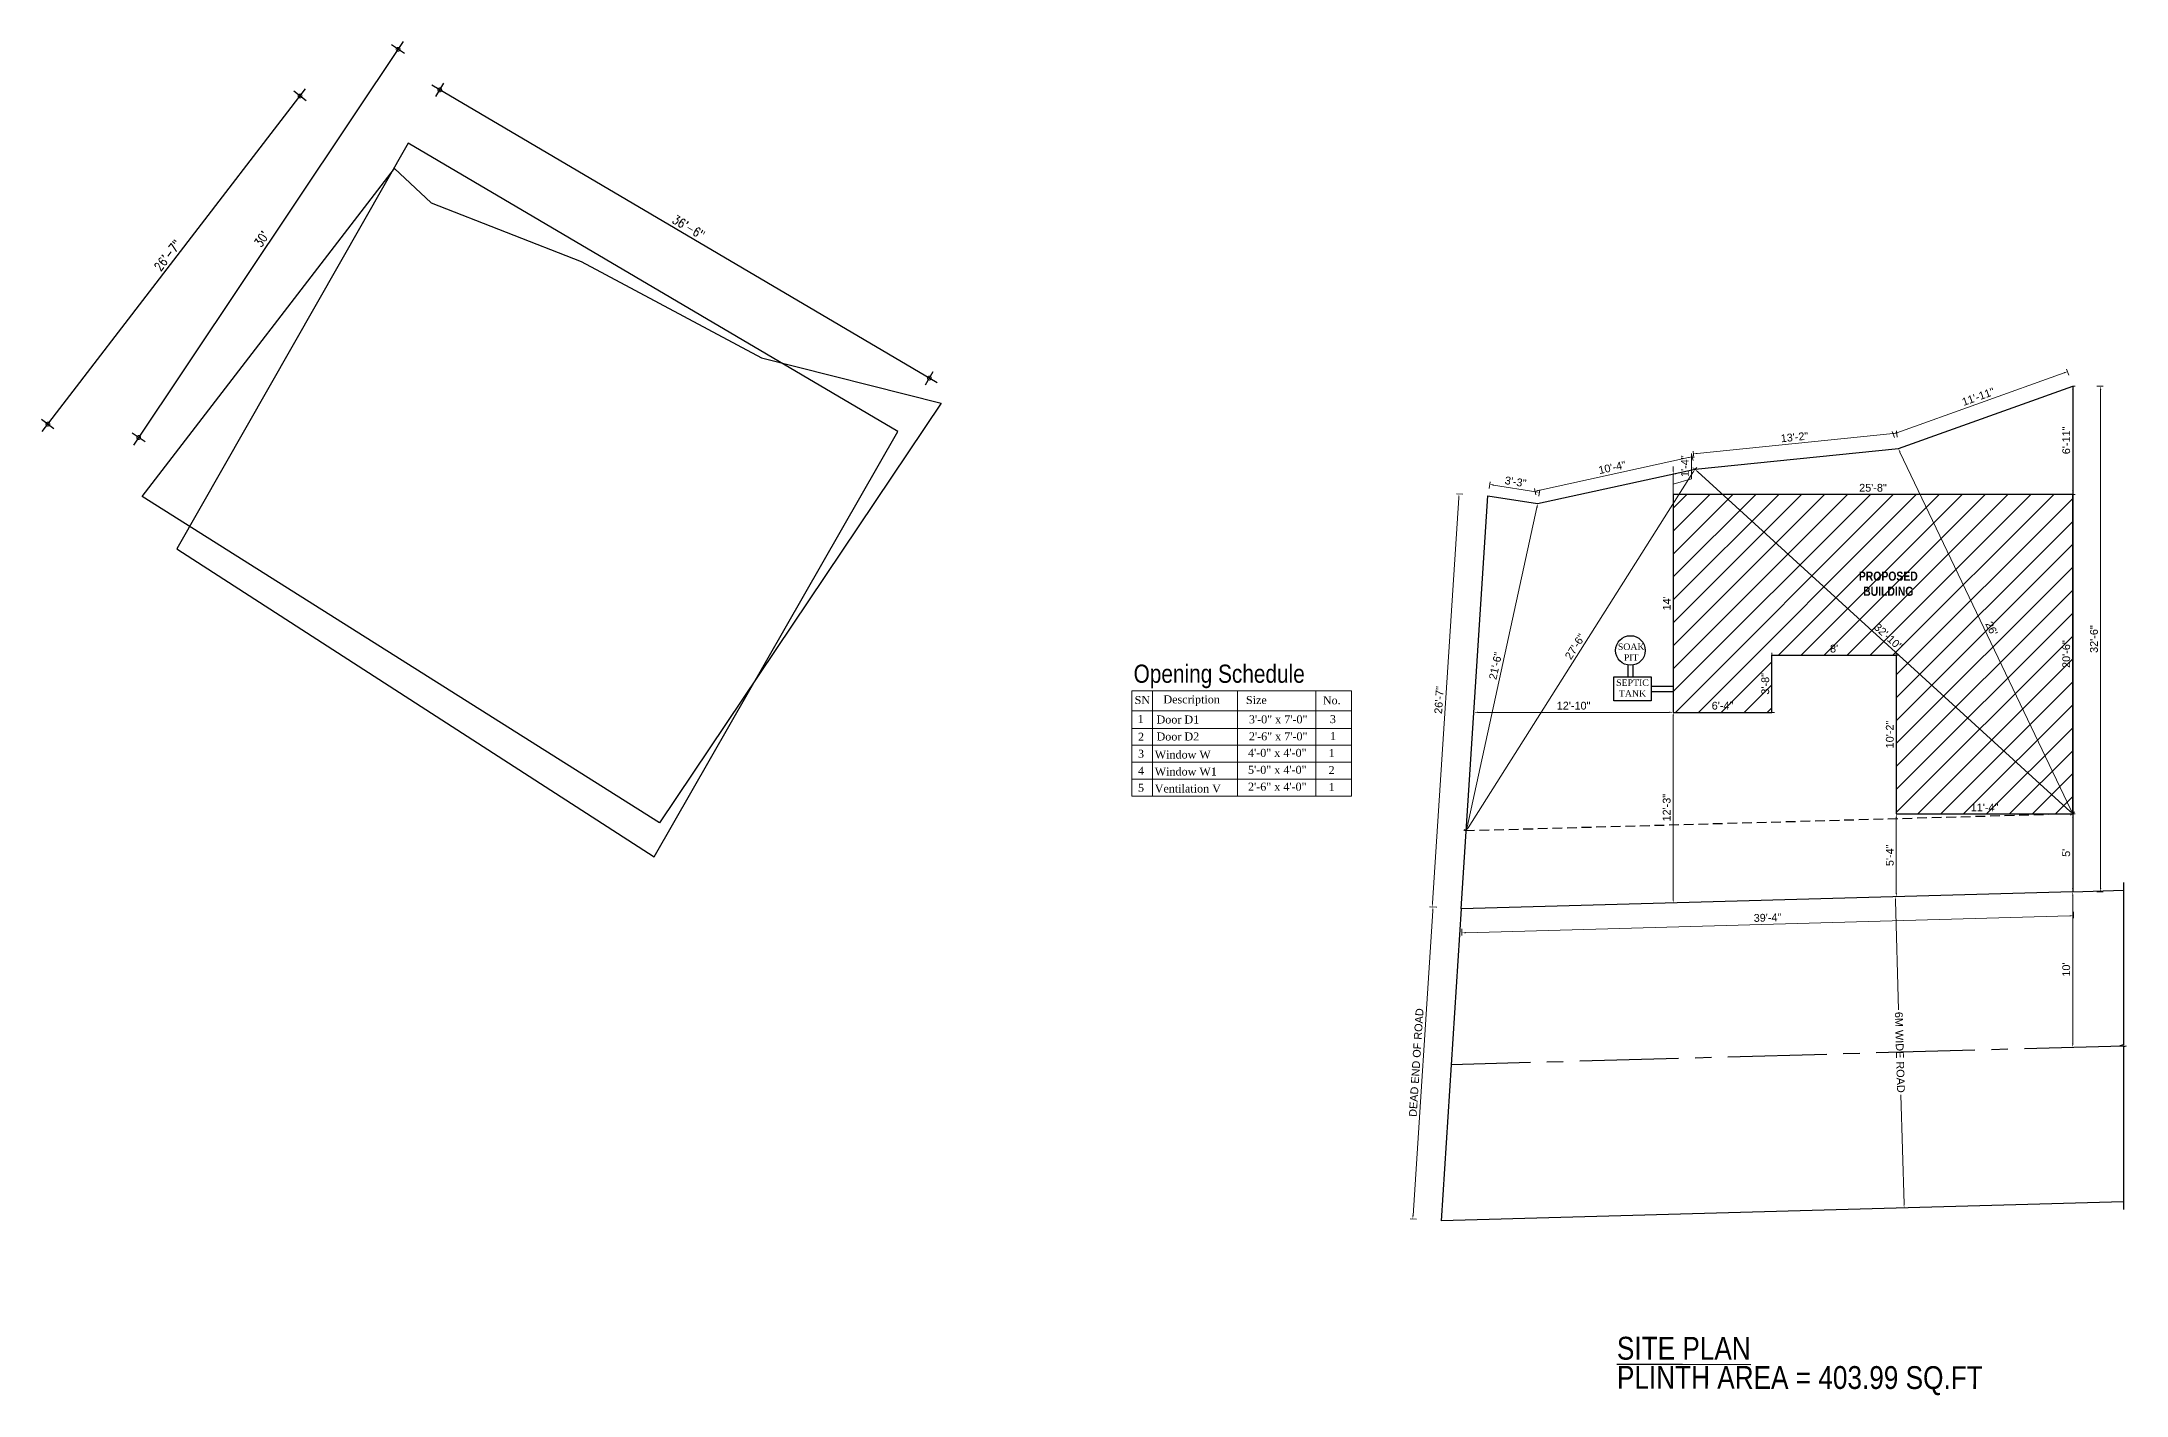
# Model space of a CAD drawing. Header units: inches. Extents: x 367408 to 422529, y -59171 to -41521.
# Drawn here: x 373948 to 375555, y -52182 to -51138 of the extents above; entities that cross this region are included whole.
import ezdxf

# ---------------------------------------------------------------- set-up
doc = ezdxf.new("R2010")
doc.units = ezdxf.units.IN
doc.header["$LTSCALE"] = 2
doc.header["$MEASUREMENT"] = 0
doc.header["$PDMODE"] = 34
doc.linetypes.add('CENTER2', pattern=[28.575, 19.05, -3.175, 3.175, -3.175])
doc.linetypes.add('DASHED2', pattern=[0.375, 0.25, -0.125])
doc.layers.get('0').update_dxf_attribs({"linetype": 'CONTINUOUS'})
doc.layers.get('DEFPOINTS').update_dxf_attribs({"color": 141, "linetype": 'CONTINUOUS'})
for name, color, linetype, lineweight in [('door', 20, 'CONTINUOUS', 35), ('OUTLINE', 1, 'CONTINUOUS', 25), ('steps', 253, 'CONTINUOUS', 20), ('WALL - A', 1, 'CONTINUOUS', 40)]:
    doc.layers.add(name, color=color, linetype=linetype, lineweight=lineweight)
doc.layers.add('plan wall', color=7, linetype='CONTINUOUS')
doc.styles.add('Lettring Text', font='arial.ttf')
doc.styles.add('ROMANS', font='Romans.shx', dxfattribs={"width": 0.8})
doc.styles.get("Standard").update_dxf_attribs({"font": 'ARIALN.TTF'})
doc.styles.add('TIMES', font='times.ttf')
doc.dimstyles.new('8 SCALE', dxfattribs={"dimscale": 0, "dimtxt": 7, "dimasz": 6, "dimexe": 6, "dimexo": 2, "dimgap": 2, "dimtad": 1, "dimdec": 0, "dimzin": 0, "dimdsep": 46, "dimlunit": 4, "dimtxsty": 'ROMANS', "dimblk": 'DOTSMALL', "dimcen": 0, "dimdle": 7, "dimclrd": 8, "dimclre": 8, "dimclrt": 3, "dimadec": 0, "dimazin": 0, "dimtfac": 1, "dimtdec": 0, "dimtofl": 0, "dimtmove": 2, "dimatfit": 3, "dimfxl": 6, "dimfxlon": 1, "dimtolj": 1, "dimtzin": 0, "dimarcsym": 0})
doc.dimstyles.new('Copy of Standard', dxfattribs={"dimtxt": 6, "dimasz": 2.875, "dimexe": 2, "dimexo": 4, "dimgap": 2, "dimtad": 1, "dimdec": 0, "dimrnd": 1, "dimzin": 0, "dimdsep": 46, "dimlunit": 4, "dimtxsty": 'Lettring Text', "dimcen": 0.1, "dimclrd": 7, "dimclre": 7, "dimclrt": 7, "dimazin": 0, "dimtfac": 0.645, "dimtdec": 0, "dimtmove": 1, "dimatfit": 0, "dimfxl": 3, "dimfxlon": 1, "dimtfillclr": 256, "dimtolj": 1, "dimtzin": 0, "dimlwd": -1, "dimlwe": -1, "dimarcsym": 2})

# ---------------------------------------------------------------- blocks, each defined once
blk = doc.blocks.new('_DOTSMALL')
at = {"color": 0, "linetype": 'ByBlock', "const_width": 0.5}
blk.add_lwpolyline([(-0.0625, 0, 1), (0.0625, 0, 1)], format="xyb", close=True, dxfattribs=at)
blk = doc.blocks.new('*D220')
at = {"layer": 'DEFPOINTS', "color": 0, "transparency": 16777216}
for p in [(374273.9, -51178.4), (374022.6, -51443.5), (374073.9, -51477.8)]:
    blk.add_point(p, dxfattribs=at)
at = {"layer": 'OUTLINE', "color": 8, "lineweight": -2, "transparency": 16777216}
for p, q in [((374226.4, -51138.3), (374018.7, -51449.3)), ((374227.5, -51147.5), (374217.6, -51140.8)), ((374027.6, -51446.8), (374017.6, -51440.2))]:
    blk.add_line(p, q, dxfattribs=at)
at = {"layer": 'OUTLINE', "color": 8, "lineweight": -2, "transparency": 16777216, "xscale": 6, "yscale": 6, "zscale": 6}
for p, rotation in [((374222.6, -51144.2), 56.25493621581595), ((374022.6, -51443.5), 236.2549362158159)]:
    blk.add_blockref('_DOTSMALL', p, dxfattribs=dict(at, rotation=rotation))
at = {"layer": 'OUTLINE', "color": 3, "transparency": 16777216, "insert": (374117.4, -51290.4), "char_height": 7, "attachment_point": 5, "rotation": 56.2549, "style": 'ROMANS'}
blk.add_mtext("\\A1;30'", dxfattribs=at)
blk = doc.blocks.new('*D221')
at = {"layer": 'DEFPOINTS', "color": 0, "transparency": 16777216}
for p in [(374147, -51180.2), (374219.7, -51236.1), (374025.3, -51489.1)]:
    blk.add_point(p, dxfattribs=at)
at = {"layer": 'OUTLINE', "color": 8, "lineweight": -2, "transparency": 16777216}
for p, q in [((373948.3, -51438.8), (374151.3, -51174.7)), ((374151.8, -51183.9), (374142.3, -51176.6)), ((373957.3, -51436.9), (373947.8, -51429.6))]:
    blk.add_line(p, q, dxfattribs=at)
at = {"layer": 'OUTLINE', "color": 8, "lineweight": -2, "transparency": 16777216, "xscale": 6, "yscale": 6, "zscale": 6}
for p, rotation in [((374147, -51180.2), 52.45617321744911), ((373952.6, -51433.2), 232.4561732174491)]:
    blk.add_blockref('_DOTSMALL', p, dxfattribs=dict(at, rotation=rotation))
at = {"layer": 'OUTLINE', "color": 3, "transparency": 16777216, "insert": (374044.9, -51303), "char_height": 7, "attachment_point": 5, "rotation": 52.4562, "style": 'ROMANS'}
blk.add_mtext('\\A1;26\'-7"', dxfattribs=at)
blk = doc.blocks.new('*D222')
at = {"layer": 'DEFPOINTS', "color": 0, "transparency": 16777216}
for p in [(374254.7, -51175.5), (374230.4, -51216.7), (374607.9, -51438.9)]:
    blk.add_point(p, dxfattribs=at)
at = {"layer": 'OUTLINE', "color": 8, "lineweight": -2, "transparency": 16777216}
for p, q in [((374638.2, -51401.3), (374248.7, -51171.9)), ((374251.7, -51180.6), (374257.8, -51170.3)), ((374629.1, -51402.9), (374635.2, -51392.6))]:
    blk.add_line(p, q, dxfattribs=at)
at = {"layer": 'OUTLINE', "color": 8, "lineweight": -2, "transparency": 16777216, "xscale": 6, "yscale": 6, "zscale": 6}
for p, rotation in [((374254.7, -51175.5), 149.5086788483184), ((374632.1, -51397.7), 329.5086788483184)]:
    blk.add_blockref('_DOTSMALL', p, dxfattribs=dict(at, rotation=rotation))
at = {"layer": 'OUTLINE', "color": 3, "transparency": 16777216, "insert": (374446.6, -51281.3), "char_height": 7, "attachment_point": 5, "rotation": 329.5087, "style": 'ROMANS'}
blk.add_mtext('\\A1;36\'-6"', dxfattribs=at)
blk = doc.blocks.new('*D270')
at = {"layer": 'DEFPOINTS', "color": 0, "ltscale": 0.5, "transparency": 16777216}
for p in [(375062.8, -51488.5), (375102.5, -51485.8), (375101.1, -51494.5)]:
    blk.add_point(p, dxfattribs=at)
at = {"layer": 'steps', "color": 7, "ltscale": 0.5, "transparency": 16777216}
for p, q in [((375063.7, -51482.7), (375064.5, -51477.7)), ((375067, -51480.2), (375099.7, -51485.3)), ((375102, -51488.7), (375102.8, -51483.8))]:
    blk.add_line(p, q, dxfattribs=at)
for points in [[(375067.1, -51479.7), (375066.9, -51480.6), (375064.2, -51479.7)], [(375099.7, -51484.8), (375099.6, -51485.8), (375102.5, -51485.8)]]:
    blk.add_solid(points, dxfattribs=at)
at = {"layer": 'steps', "color": 7, "ltscale": 0.5, "transparency": 16777216, "insert": (375084.1, -51477.7), "char_height": 6, "attachment_point": 5, "rotation": 351.0432, "style": 'Lettring Text'}
blk.add_mtext('\\A1;3\'-3"', dxfattribs=at)
blk = doc.blocks.new('*D271')
at = {"layer": 'DEFPOINTS', "color": 0, "ltscale": 0.5, "transparency": 16777216}
for p in [(375220.2, -51458.3), (375222.4, -51468), (375101.1, -51494.5)]:
    blk.add_point(p, dxfattribs=at)
at = {"layer": 'steps', "color": 7, "ltscale": 0.5, "transparency": 16777216}
for p, q in [((375220.9, -51461.2), (375219.8, -51456.4)), ((375101.8, -51484.3), (375217.4, -51458.9)), ((375099.6, -51487.8), (375098.6, -51482.9))]:
    blk.add_line(p, q, dxfattribs=at)
for points in [[(375217.3, -51458.5), (375217.5, -51459.4), (375220.2, -51458.3)], [(375101.7, -51483.8), (375101.9, -51484.7), (375099, -51484.9)]]:
    blk.add_solid(points, dxfattribs=at)
at = {"layer": 'steps', "color": 7, "ltscale": 0.5, "transparency": 16777216, "insert": (375158.5, -51466.6), "char_height": 6, "attachment_point": 5, "rotation": 12.3621, "style": 'Lettring Text'}
blk.add_mtext('\\A1;10\'-4"', dxfattribs=at)
blk = doc.blocks.new('*D272')
at = {"layer": 'DEFPOINTS', "color": 0, "ltscale": 0.5, "transparency": 16777216}
for p in [(375378, -51440.3), (375379.2, -51452.1), (375222.4, -51468)]:
    blk.add_point(p, dxfattribs=at)
at = {"layer": 'steps', "color": 7, "ltscale": 0.5, "transparency": 16777216}
for p, q in [((375224, -51455.8), (375375.1, -51440.5)), ((375378.3, -51443.2), (375377.8, -51438.3)), ((375221.5, -51459.1), (375221, -51454.1))]:
    blk.add_line(p, q, dxfattribs=at)
for points in [[(375375.1, -51440.1), (375375.2, -51441), (375378, -51440.3)], [(375224, -51455.4), (375224.1, -51456.3), (375221.2, -51456.1)]]:
    blk.add_solid(points, dxfattribs=at)
at = {"layer": 'steps', "color": 7, "ltscale": 0.5, "transparency": 16777216, "insert": (375299.1, -51443.2), "char_height": 6, "attachment_point": 5, "rotation": 5.7812, "style": 'Lettring Text'}
blk.add_mtext('\\A1;13\'-2"', dxfattribs=at)
blk = doc.blocks.new('*D273')
at = {"layer": 'DEFPOINTS', "color": 0, "ltscale": 0.5, "transparency": 16777216}
for p in [(375509.6, -51392.7), (375513.6, -51404), (375379.2, -51452.1)]:
    blk.add_point(p, dxfattribs=at)
at = {"layer": 'steps', "color": 7, "ltscale": 0.5, "transparency": 16777216}
for p, q in [((375377.9, -51439.8), (375506.9, -51393.7)), ((375510.6, -51395.5), (375508.9, -51390.8)), ((375376.2, -51443.6), (375374.5, -51438.9))]:
    blk.add_line(p, q, dxfattribs=at)
for points in [[(375506.7, -51393.2), (375507, -51394.1), (375509.6, -51392.7)], [(375377.7, -51439.3), (375378, -51440.2), (375375.2, -51440.8)]]:
    blk.add_solid(points, dxfattribs=at)
at = {"layer": 'steps', "color": 7, "ltscale": 0.5, "transparency": 16777216, "insert": (375440.7, -51412), "char_height": 6, "attachment_point": 5, "rotation": 19.6714, "style": 'Lettring Text'}
blk.add_mtext('\\A1;11\'-11"', dxfattribs=at)
blk = doc.blocks.new('*D274')
at = {"layer": 'DEFPOINTS', "color": 0, "ltscale": 0.5, "transparency": 16777216}
for p in [(375513.6, -51404), (375513.6, -51793.7), (375535.1, -51793.7)]:
    blk.add_point(p, dxfattribs=at)
at = {"layer": 'steps', "color": 7, "ltscale": 0.5, "transparency": 16777216}
for p, q in [((375532.1, -51404), (375537.1, -51404)), ((375535.1, -51406.9), (375535.1, -51790.9)), ((375532.1, -51793.7), (375537.1, -51793.7))]:
    blk.add_line(p, q, dxfattribs=at)
for points in [[(375534.6, -51406.9), (375535.6, -51406.9), (375535.1, -51404)], [(375534.6, -51790.9), (375535.6, -51790.9), (375535.1, -51793.7)]]:
    blk.add_solid(points, dxfattribs=at)
at = {"layer": 'steps', "color": 7, "ltscale": 0.5, "transparency": 16777216, "insert": (375530, -51598.9), "char_height": 6, "attachment_point": 5, "rotation": 90, "style": 'Lettring Text'}
blk.add_mtext('\\A1;32\'-6"', dxfattribs=at)
blk = doc.blocks.new('*D275')
at = {"layer": 'DEFPOINTS', "color": 0, "ltscale": 0.5, "transparency": 16777216}
for p in [(375513.6, -51793.7), (375042.1, -51806.9), (375042.7, -51825.4)]:
    blk.add_point(p, dxfattribs=at)
at = {"layer": 'steps', "color": 7, "ltscale": 0.5, "transparency": 16777216}
for p, q in [((375514.1, -51809.2), (375514.2, -51814.2)), ((375042.6, -51822.4), (375042.7, -51827.4)), ((375511.3, -51812.3), (375045.5, -51825.3))]:
    blk.add_line(p, q, dxfattribs=at)
for points in [[(375511.2, -51811.8), (375511.3, -51812.8), (375514.1, -51812.2)], [(375045.5, -51824.8), (375045.6, -51825.8), (375042.7, -51825.4)]]:
    blk.add_solid(points, dxfattribs=at)
at = {"layer": 'steps', "color": 7, "ltscale": 0.5, "transparency": 16777216, "insert": (375278.3, -51813.7), "char_height": 6, "attachment_point": 5, "rotation": 1.6021, "style": 'Lettring Text'}
blk.add_mtext('\\A1;39\'-4"', dxfattribs=at)
blk = doc.blocks.new('*D276')
at = {"layer": 'DEFPOINTS', "color": 0, "ltscale": 0.5, "transparency": 16777216}
for p in [(375040.5, -51487.1), (375062.8, -51488.5), (375042.1, -51806.9)]:
    blk.add_point(p, dxfattribs=at)
at = {"layer": 'steps', "color": 7, "ltscale": 0.5, "transparency": 16777216}
for p, q in [((375020, -51802.6), (375040.3, -51489.9)), ((375043.4, -51487.2), (375038.5, -51486.9)), ((375022.8, -51805.7), (375017.8, -51805.3))]:
    blk.add_line(p, q, dxfattribs=at)
for points in [[(375039.8, -51489.9), (375040.7, -51490), (375040.5, -51487.1)], [(375019.5, -51802.6), (375020.5, -51802.6), (375019.8, -51805.5)]]:
    blk.add_solid(points, dxfattribs=at)
at = {"layer": 'steps', "color": 7, "ltscale": 0.5, "transparency": 16777216, "insert": (375025.1, -51645.9), "char_height": 6, "attachment_point": 5, "rotation": 86.2947, "style": 'Lettring Text'}
blk.add_mtext('\\A1;26\'-7"', dxfattribs=at)
blk = doc.blocks.new('*D277')
at = {"layer": 'DEFPOINTS', "color": 0, "ltscale": 0.5, "transparency": 16777216}
for p in [(375101.1, -51494.5), (375046, -51746.8), (375046, -51746.8)]:
    blk.add_point(p, dxfattribs=at)
at = {"layer": 'steps', "color": 7, "ltscale": 0.5, "transparency": 16777216}
for p, q in [((375100.5, -51497.4), (375046.7, -51744)), ((375101.1, -51494.5), (375099.2, -51494.1)), ((375046, -51746.8), (375044.1, -51746.4))]:
    blk.add_line(p, q, dxfattribs=at)
for points in [[(375100, -51497.2), (375101, -51497.5), (375101.1, -51494.5)], [(375046.2, -51743.9), (375047.1, -51744.1), (375046, -51746.8)]]:
    blk.add_solid(points, dxfattribs=at)
at = {"layer": 'steps', "color": 7, "ltscale": 0.5, "transparency": 16777216, "insert": (375068.6, -51619.6), "char_height": 6, "attachment_point": 5, "rotation": 77.6852, "style": 'Lettring Text'}
blk.add_mtext('\\A1;21\'-6"', dxfattribs=at)
blk = doc.blocks.new('*D278')
at = {"layer": 'DEFPOINTS', "color": 0, "ltscale": 0.5, "transparency": 16777216}
for p in [(375222.4, -51468), (375222.4, -51468), (375046, -51746.8)]:
    blk.add_point(p, dxfattribs=at)
at = {"layer": 'steps', "color": 7, "ltscale": 0.5, "transparency": 16777216}
for p, q in [((375047.6, -51744.4), (375220.8, -51470.4)), ((375222.4, -51468), (375220.7, -51466.9)), ((375046, -51746.8), (375044.4, -51745.7))]:
    blk.add_line(p, q, dxfattribs=at)
for points in [[(375220.4, -51470.1), (375221.2, -51470.7), (375222.4, -51468)], [(375047.2, -51744.1), (375048, -51744.6), (375046, -51746.8)]]:
    blk.add_solid(points, dxfattribs=at)
at = {"layer": 'steps', "color": 7, "ltscale": 0.5, "transparency": 16777216, "insert": (375129.9, -51604.7), "char_height": 6, "attachment_point": 5, "rotation": 57.6924, "style": 'Lettring Text'}
blk.add_mtext('\\A1;27\'-6"', dxfattribs=at)
blk = doc.blocks.new('*D279')
at = {"layer": 'DEFPOINTS', "color": 0, "ltscale": 0.5, "transparency": 16777216}
for p in [(375222.4, -51468), (375513.6, -51733.7), (375513.6, -51733.7)]:
    blk.add_point(p, dxfattribs=at)
at = {"layer": 'steps', "color": 7, "ltscale": 0.5, "transparency": 16777216}
for p, q in [((375222.4, -51468), (375223.7, -51466.5)), ((375224.5, -51469.9), (375511.5, -51731.8)), ((375513.6, -51733.7), (375515, -51732.2))]:
    blk.add_line(p, q, dxfattribs=at)
for points in [[(375224.8, -51469.6), (375224.2, -51470.3), (375222.4, -51468)], [(375511.8, -51731.4), (375511.2, -51732.1), (375513.6, -51733.7)]]:
    blk.add_solid(points, dxfattribs=at)
at = {"layer": 'steps', "color": 7, "ltscale": 0.5, "transparency": 16777216, "insert": (375371.4, -51597.1), "char_height": 6, "attachment_point": 5, "rotation": 317.624, "style": 'Lettring Text'}
blk.add_mtext('\\A1;32\'-10"', dxfattribs=at)
blk = doc.blocks.new('*D280')
at = {"layer": 'DEFPOINTS', "color": 0, "ltscale": 0.5, "transparency": 16777216}
for p in [(375379.2, -51452.1), (375379.2, -51452.1), (375513.6, -51733.7)]:
    blk.add_point(p, dxfattribs=at)
at = {"layer": 'steps', "color": 7, "ltscale": 0.5, "transparency": 16777216}
for p, q in [((375379.2, -51452.1), (375381, -51451.2)), ((375512.4, -51731.1), (375380.4, -51454.7)), ((375513.6, -51733.7), (375511.8, -51734.6))]:
    blk.add_line(p, q, dxfattribs=at)
for points in [[(375380.9, -51454.5), (375380, -51454.9), (375379.2, -51452.1)], [(375512.8, -51730.9), (375511.9, -51731.3), (375513.6, -51733.7)]]:
    blk.add_solid(points, dxfattribs=at)
at = {"layer": 'steps', "color": 7, "ltscale": 0.5, "transparency": 16777216, "insert": (375451, -51590.7), "char_height": 6, "attachment_point": 5, "rotation": 295.5147, "style": 'Lettring Text'}
blk.add_mtext("\\A1;26'", dxfattribs=at)
blk = doc.blocks.new('*D281')
at = {"layer": 'DEFPOINTS', "color": 0, "ltscale": 0.5, "transparency": 16777216}
for p in [(375513.6, -51487.4), (375513.6, -51487.4), (375513.6, -51733.7)]:
    blk.add_point(p, dxfattribs=at)
at = {"layer": 'steps', "color": 7, "ltscale": 0.5, "transparency": 16777216}
for p, q in [((375513.6, -51487.4), (375515.6, -51487.4)), ((375513.6, -51730.8), (375513.6, -51490.2)), ((375513.6, -51733.7), (375515.6, -51733.7))]:
    blk.add_line(p, q, dxfattribs=at)
for points in [[(375513.1, -51490.2), (375514.1, -51490.2), (375513.6, -51487.4)], [(375513.1, -51730.8), (375514.1, -51730.8), (375513.6, -51733.7)]]:
    blk.add_solid(points, dxfattribs=at)
at = {"layer": 'steps', "color": 7, "ltscale": 0.5, "transparency": 16777216, "insert": (375508.6, -51610.5), "char_height": 6, "attachment_point": 5, "rotation": 90, "style": 'Lettring Text'}
blk.add_mtext('\\A1;20\'-6"', dxfattribs=at)
blk = doc.blocks.new('*D282')
at = {"layer": 'DEFPOINTS', "color": 0, "ltscale": 0.5, "transparency": 16777216}
for p in [(375205.6, -51487.4), (375205.6, -51487.4), (375513.6, -51487.4)]:
    blk.add_point(p, dxfattribs=at)
at = {"layer": 'steps', "color": 7, "ltscale": 0.5, "transparency": 16777216}
for p, q in [((375205.6, -51487.4), (375205.6, -51485.4)), ((375510.7, -51487.4), (375208.5, -51487.4)), ((375513.6, -51487.4), (375513.6, -51485.4))]:
    blk.add_line(p, q, dxfattribs=at)
for points in [[(375208.5, -51486.9), (375208.5, -51487.8), (375205.6, -51487.4)], [(375510.7, -51486.9), (375510.7, -51487.8), (375513.6, -51487.4)]]:
    blk.add_solid(points, dxfattribs=at)
at = {"layer": 'steps', "color": 7, "ltscale": 0.5, "transparency": 16777216, "insert": (375359.6, -51482.3), "char_height": 6, "attachment_point": 5, "style": 'Lettring Text'}
blk.add_mtext('\\A1;25\'-8"', dxfattribs=at)
blk = doc.blocks.new('*D283')
at = {"layer": 'DEFPOINTS', "color": 0, "ltscale": 0.5, "transparency": 16777216}
for p in [(375205.6, -51487.4), (375205.6, -51655.4), (375205.6, -51655.4)]:
    blk.add_point(p, dxfattribs=at)
at = {"layer": 'steps', "color": 7, "ltscale": 0.5, "transparency": 16777216}
for p, q in [((375205.6, -51487.4), (375207.6, -51487.4)), ((375205.6, -51490.2), (375205.6, -51652.5)), ((375205.6, -51655.4), (375207.6, -51655.4))]:
    blk.add_line(p, q, dxfattribs=at)
for points in [[(375205.1, -51490.2), (375206.1, -51490.2), (375205.6, -51487.4)], [(375205.1, -51652.5), (375206.1, -51652.5), (375205.6, -51655.4)]]:
    blk.add_solid(points, dxfattribs=at)
at = {"layer": 'steps', "color": 7, "ltscale": 0.5, "transparency": 16777216, "insert": (375200.6, -51571.4), "char_height": 6, "attachment_point": 5, "rotation": 90, "style": 'Lettring Text'}
blk.add_mtext("\\A1;14'", dxfattribs=at)
blk = doc.blocks.new('*D284')
at = {"layer": 'DEFPOINTS', "color": 0, "ltscale": 0.5, "transparency": 16777216}
for p in [(375205.6, -51655.4), (375281.6, -51655.4), (375281.6, -51655.4)]:
    blk.add_point(p, dxfattribs=at)
at = {"layer": 'steps', "color": 7, "ltscale": 0.5, "transparency": 16777216}
for p, q in [((375205.6, -51655.4), (375205.6, -51653.4)), ((375208.5, -51655.4), (375278.7, -51655.4)), ((375281.6, -51655.4), (375281.6, -51653.4))]:
    blk.add_line(p, q, dxfattribs=at)
for points in [[(375208.5, -51654.9), (375208.5, -51655.8), (375205.6, -51655.4)], [(375278.7, -51654.9), (375278.7, -51655.8), (375281.6, -51655.4)]]:
    blk.add_solid(points, dxfattribs=at)
at = {"layer": 'steps', "color": 7, "ltscale": 0.5, "transparency": 16777216, "insert": (375243.6, -51650.3), "char_height": 6, "attachment_point": 5, "style": 'Lettring Text'}
blk.add_mtext('\\A1;6\'-4"', dxfattribs=at)
blk = doc.blocks.new('*D285')
at = {"layer": 'DEFPOINTS', "color": 0, "ltscale": 0.5, "transparency": 16777216}
for p in [(375281.6, -51611.4), (375281.6, -51611.4), (375281.6, -51655.4)]:
    blk.add_point(p, dxfattribs=at)
at = {"layer": 'steps', "color": 7, "ltscale": 0.5, "transparency": 16777216}
for p, q in [((375281.6, -51611.4), (375283.6, -51611.4)), ((375281.6, -51652.5), (375281.6, -51614.2)), ((375281.6, -51655.4), (375283.6, -51655.4))]:
    blk.add_line(p, q, dxfattribs=at)
for points in [[(375281.1, -51614.2), (375282.1, -51614.2), (375281.6, -51611.4)], [(375281.1, -51652.5), (375282.1, -51652.5), (375281.6, -51655.4)]]:
    blk.add_solid(points, dxfattribs=at)
at = {"layer": 'steps', "color": 7, "ltscale": 0.5, "transparency": 16777216, "insert": (375276.6, -51633.4), "char_height": 6, "attachment_point": 5, "rotation": 90, "style": 'Lettring Text'}
blk.add_mtext('\\A1;3\'-8"', dxfattribs=at)
blk = doc.blocks.new('*D286')
at = {"layer": 'DEFPOINTS', "color": 0, "ltscale": 0.5, "transparency": 16777216}
for p in [(375281.6, -51611.4), (375377.6, -51611.4), (375377.6, -51611.4)]:
    blk.add_point(p, dxfattribs=at)
at = {"layer": 'steps', "color": 7, "ltscale": 0.5, "transparency": 16777216}
for p, q in [((375281.6, -51611.4), (375281.6, -51609.4)), ((375284.5, -51611.4), (375374.7, -51611.4)), ((375377.6, -51611.4), (375377.6, -51609.4))]:
    blk.add_line(p, q, dxfattribs=at)
for points in [[(375284.5, -51610.9), (375284.5, -51611.8), (375281.6, -51611.4)], [(375374.7, -51610.9), (375374.7, -51611.8), (375377.6, -51611.4)]]:
    blk.add_solid(points, dxfattribs=at)
at = {"layer": 'steps', "color": 7, "ltscale": 0.5, "transparency": 16777216, "insert": (375329.6, -51606.3), "char_height": 6, "attachment_point": 5, "style": 'Lettring Text'}
blk.add_mtext("\\A1;8'", dxfattribs=at)
blk = doc.blocks.new('*D287')
at = {"layer": 'DEFPOINTS', "color": 0, "ltscale": 0.5, "transparency": 16777216}
for p in [(375377.6, -51611.4), (375377.6, -51733.7), (375377.6, -51733.7)]:
    blk.add_point(p, dxfattribs=at)
at = {"layer": 'steps', "color": 7, "ltscale": 0.5, "transparency": 16777216}
for p, q in [((375377.6, -51611.4), (375379.6, -51611.4)), ((375377.6, -51614.2), (375377.6, -51730.8)), ((375377.6, -51733.7), (375379.6, -51733.7))]:
    blk.add_line(p, q, dxfattribs=at)
for points in [[(375377.1, -51614.2), (375378.1, -51614.2), (375377.6, -51611.4)], [(375377.1, -51730.8), (375378.1, -51730.8), (375377.6, -51733.7)]]:
    blk.add_solid(points, dxfattribs=at)
at = {"layer": 'steps', "color": 7, "ltscale": 0.5, "transparency": 16777216, "insert": (375372.6, -51672.5), "char_height": 6, "attachment_point": 5, "rotation": 90, "style": 'Lettring Text'}
blk.add_mtext('\\A1;10\'-2"', dxfattribs=at)
blk = doc.blocks.new('*D288')
at = {"layer": 'DEFPOINTS', "color": 0, "ltscale": 0.5, "transparency": 16777216}
for p in [(375377.6, -51733.7), (375513.6, -51733.7), (375513.6, -51733.7)]:
    blk.add_point(p, dxfattribs=at)
at = {"layer": 'steps', "color": 7, "ltscale": 0.5, "transparency": 16777216}
for p, q in [((375377.6, -51733.7), (375377.6, -51731.7)), ((375513.6, -51733.7), (375513.6, -51731.7)), ((375380.5, -51733.7), (375510.7, -51733.7))]:
    blk.add_line(p, q, dxfattribs=at)
for points in [[(375380.5, -51733.2), (375380.5, -51734.2), (375377.6, -51733.7)], [(375510.7, -51733.2), (375510.7, -51734.2), (375513.6, -51733.7)]]:
    blk.add_solid(points, dxfattribs=at)
at = {"layer": 'steps', "color": 7, "ltscale": 0.5, "transparency": 16777216, "insert": (375445.6, -51728.7), "char_height": 6, "attachment_point": 5, "style": 'Lettring Text'}
blk.add_mtext('\\A1;11\'-4"', dxfattribs=at)
blk = doc.blocks.new('*D289')
at = {"layer": 'DEFPOINTS', "color": 0, "ltscale": 0.5, "transparency": 16777216}
for p in [(375205.6, -51471.6), (375205.6, -51471.6), (375205.6, -51487.4)]:
    blk.add_point(p, dxfattribs=at)
at = {"layer": 'steps', "color": 7, "ltscale": 0.5, "transparency": 16777216}
for p, q in [((375219.7, -51475.3), (375219.7, -51455.9)), ((375205.6, -51468.8), (375205.6, -51465.9)), ((375205.6, -51471.6), (375207.6, -51471.6)), ((375205.6, -51487.4), (375205.6, -51471.6)), ((375205.6, -51487.4), (375205.6, -51471.6)), ((375205.6, -51479.5), (375219.7, -51475.3)), ((375205.6, -51487.4), (375207.6, -51487.4)), ((375205.6, -51490.2), (375205.6, -51493.1))]:
    blk.add_line(p, q, dxfattribs=at)
for points in [[(375205.1, -51468.8), (375206.1, -51468.8), (375205.6, -51471.6)], [(375205.1, -51490.2), (375206.1, -51490.2), (375205.6, -51487.4)]]:
    blk.add_solid(points, dxfattribs=at)
at = {"layer": 'steps', "color": 7, "ltscale": 0.5, "transparency": 16777216, "insert": (375214.6, -51465.6), "char_height": 6, "attachment_point": 5, "rotation": 90, "style": 'Lettring Text'}
blk.add_mtext('\\A1;1\'-4"', dxfattribs=at)
blk = doc.blocks.new('*D290')
at = {"layer": 'DEFPOINTS', "color": 0, "ltscale": 0.5, "transparency": 16777216}
for p in [(375513.6, -51733.7), (375513.6, -51793.7), (375513.6, -51793.7)]:
    blk.add_point(p, dxfattribs=at)
at = {"layer": 'steps', "color": 7, "ltscale": 0.5, "transparency": 16777216}
for p, q in [((375513.6, -51733.7), (375515.6, -51733.7)), ((375513.6, -51736.6), (375513.6, -51790.9)), ((375513.6, -51793.7), (375515.6, -51793.7))]:
    blk.add_line(p, q, dxfattribs=at)
for points in [[(375513.1, -51736.6), (375514.1, -51736.6), (375513.6, -51733.7)], [(375513.1, -51790.9), (375514.1, -51790.9), (375513.6, -51793.7)]]:
    blk.add_solid(points, dxfattribs=at)
at = {"layer": 'steps', "color": 7, "ltscale": 0.5, "transparency": 16777216, "insert": (375508.6, -51763.7), "char_height": 6, "attachment_point": 5, "rotation": 90, "style": 'Lettring Text'}
blk.add_mtext("\\A1;5'", dxfattribs=at)
blk = doc.blocks.new('*D291')
at = {"layer": 'DEFPOINTS', "color": 0, "ltscale": 0.5, "transparency": 16777216}
for p in [(375377.6, -51733.7), (375377.4, -51797.5), (375377.6, -51797.5)]:
    blk.add_point(p, dxfattribs=at)
at = {"layer": 'steps', "color": 7, "ltscale": 0.5, "transparency": 16777216}
for p, q in [((375377.6, -51733.7), (375379.6, -51733.7)), ((375377.6, -51736.6), (375377.6, -51794.7)), ((375377.6, -51797.5), (375379.6, -51797.5))]:
    blk.add_line(p, q, dxfattribs=at)
for points in [[(375377.1, -51736.6), (375378.1, -51736.6), (375377.6, -51733.7)], [(375377.1, -51794.7), (375378.1, -51794.7), (375377.6, -51797.5)]]:
    blk.add_solid(points, dxfattribs=at)
at = {"layer": 'steps', "color": 7, "ltscale": 0.5, "transparency": 16777216, "insert": (375372.6, -51765.6), "char_height": 6, "attachment_point": 5, "rotation": 90, "style": 'Lettring Text'}
blk.add_mtext('\\A1;5\'-4"', dxfattribs=at)
blk = doc.blocks.new('*D292')
at = {"layer": 'DEFPOINTS', "color": 0, "ltscale": 0.5, "transparency": 16777216}
for p in [(375205.6, -51655.4), (375205.5, -51802.3), (375205.6, -51802.3)]:
    blk.add_point(p, dxfattribs=at)
at = {"layer": 'steps', "color": 7, "ltscale": 0.5, "transparency": 16777216}
for p, q in [((375205.6, -51655.4), (375207.6, -51655.4)), ((375205.6, -51658.2), (375205.6, -51799.5)), ((375205.6, -51802.3), (375207.6, -51802.3))]:
    blk.add_line(p, q, dxfattribs=at)
for points in [[(375205.1, -51658.2), (375206.1, -51658.2), (375205.6, -51655.4)], [(375205.1, -51799.5), (375206.1, -51799.5), (375205.6, -51802.3)]]:
    blk.add_solid(points, dxfattribs=at)
at = {"layer": 'steps', "color": 7, "ltscale": 0.5, "transparency": 16777216, "insert": (375200.6, -51728.9), "char_height": 6, "attachment_point": 5, "rotation": 90, "style": 'Lettring Text'}
blk.add_mtext('\\A1;12\'-3"', dxfattribs=at)
blk = doc.blocks.new('*D293')
at = {"layer": 'DEFPOINTS', "color": 0, "ltscale": 0.5, "transparency": 16777216}
for p in [(375513.6, -51404), (375513.6, -51404), (375513.6, -51487.4)]:
    blk.add_point(p, dxfattribs=at)
at = {"layer": 'steps', "color": 7, "ltscale": 0.5, "transparency": 16777216}
for p, q in [((375513.6, -51404), (375515.6, -51404)), ((375513.6, -51484.5), (375513.6, -51406.9)), ((375513.6, -51487.4), (375515.6, -51487.4))]:
    blk.add_line(p, q, dxfattribs=at)
for points in [[(375513.1, -51406.9), (375514.1, -51406.9), (375513.6, -51404)], [(375513.1, -51484.5), (375514.1, -51484.5), (375513.6, -51487.4)]]:
    blk.add_solid(points, dxfattribs=at)
at = {"layer": 'steps', "color": 7, "ltscale": 0.5, "transparency": 16777216, "insert": (375508.6, -51445.7), "char_height": 6, "attachment_point": 5, "rotation": 90, "style": 'Lettring Text'}
blk.add_mtext('\\A1;6\'-11"', dxfattribs=at)
blk = doc.blocks.new('*D294')
at = {"layer": 'DEFPOINTS', "color": 0, "ltscale": 0.5, "transparency": 16777216}
for p in [(375052, -51655.3), (375052, -51655.4), (375205.6, -51655.4)]:
    blk.add_point(p, dxfattribs=at)
at = {"layer": 'steps', "color": 7, "ltscale": 0.5, "transparency": 16777216}
for p, q in [((375052, -51655.4), (375052, -51657.4)), ((375202.7, -51655.4), (375054.8, -51655.4)), ((375205.6, -51655.4), (375205.6, -51653.4))]:
    blk.add_line(p, q, dxfattribs=at)
for points in [[(375054.8, -51654.9), (375054.8, -51655.8), (375052, -51655.4)], [(375202.7, -51654.9), (375202.7, -51655.8), (375205.6, -51655.4)]]:
    blk.add_solid(points, dxfattribs=at)
at = {"layer": 'steps', "color": 7, "ltscale": 0.5, "transparency": 16777216, "insert": (375128.8, -51650.3), "char_height": 6, "attachment_point": 5, "style": 'Lettring Text'}
blk.add_mtext('\\A1;12\'-10"', dxfattribs=at)
blk = doc.blocks.new('*D295')
at = {"layer": 'DEFPOINTS', "color": 0, "ltscale": 0.5, "transparency": 16777216}
for p in [(375042.1, -51806.9), (375004.8, -52046), (375026.6, -52047.4)]:
    blk.add_point(p, dxfattribs=at)
at = {"layer": 'steps', "color": 7, "ltscale": 0.5, "transparency": 16777216}
for p, q in [((375020.2, -51808.4), (375005, -52043.2)), ((375023.4, -51805.7), (375018.4, -51805.4)), ((375007.8, -52046.2), (375002.8, -52045.9))]:
    blk.add_line(p, q, dxfattribs=at)
for points in [[(375019.7, -51808.3), (375020.7, -51808.4), (375020.4, -51805.5)], [(375004.5, -52043.1), (375005.5, -52043.2), (375004.8, -52046)]]:
    blk.add_solid(points, dxfattribs=at)
at = {"layer": 'steps', "color": 7, "ltscale": 0.5, "transparency": 16777216, "insert": (375007.5, -51925.4), "char_height": 6, "attachment_point": 5, "rotation": 86.2947, "style": 'Lettring Text'}
blk.add_mtext('\\A1;DEAD END OF ROAD', dxfattribs=at)
blk = doc.blocks.new('*D296')
at = {"layer": 'DEFPOINTS', "color": 0, "ltscale": 0.5, "transparency": 16777216}
for p in [(375288.6, -51800), (375295.4, -52039.9), (375383.6, -52037.5)]:
    blk.add_point(p, dxfattribs=at)
at = {"layer": 'steps', "color": 7, "ltscale": 0.5, "transparency": 16777216}
for p, q in [((375373.9, -51797.6), (375378.9, -51797.5)), ((375377, -51800.4), (375379.4, -51884.7)), ((375383.6, -52034.6), (375381.2, -51950.3)), ((375380.6, -52037.5), (375385.6, -52037.4))]:
    blk.add_line(p, q, dxfattribs=at)
for points in [[(375377.5, -51800.4), (375376.5, -51800.4), (375376.9, -51797.6)], [(375384, -52034.6), (375383.1, -52034.6), (375383.6, -52037.5)]]:
    blk.add_solid(points, dxfattribs=at)
at = {"layer": 'steps', "color": 7, "ltscale": 0.5, "transparency": 16777216, "insert": (375380.3, -51917.5), "char_height": 6, "attachment_point": 5, "rotation": 271.6021, "style": 'Lettring Text'}
blk.add_mtext('\\A1;6M WIDE ROAD', dxfattribs=at)
blk = doc.blocks.new('*D297')
at = {"layer": 'DEFPOINTS', "color": 0, "ltscale": 0.5, "transparency": 16777216}
for p in [(375513.6, -51793.7), (375513.6, -51913.7), (375517.2, -51913.7)]:
    blk.add_point(p, dxfattribs=at)
at = {"layer": 'steps', "color": 7, "ltscale": 0.5, "transparency": 16777216}
for p, q in [((375513.6, -51793.7), (375515.6, -51793.7)), ((375513.6, -51796.6), (375513.6, -51910.8)), ((375513.6, -51913.7), (375511.6, -51913.7))]:
    blk.add_line(p, q, dxfattribs=at)
for points in [[(375513.1, -51796.6), (375514.1, -51796.6), (375513.6, -51793.7)], [(375513.1, -51910.8), (375514.1, -51910.8), (375513.6, -51913.7)]]:
    blk.add_solid(points, dxfattribs=at)
at = {"layer": 'steps', "color": 7, "ltscale": 0.5, "transparency": 16777216, "insert": (375508.6, -51853.7), "char_height": 6, "attachment_point": 5, "rotation": 90, "style": 'Lettring Text'}
blk.add_mtext("\\A1;10'", dxfattribs=at)

msp = doc.modelspace()

# ---------------------------------------------------------------- hatches: boundary and pattern name
at = {"layer": 'door', "ltscale": 0.5}
h = msp.add_hatch(dxfattribs=at)
h.set_pattern_fill('ANSI31', color=256, scale=100)
h.paths.add_polyline_path([(375513.6, -51487.4), (375205.6, -51487.4), (375205.6, -51655.4), (375281.6, -51655.4), (375281.6, -51611.4), (375377.6, -51611.4), (375377.6, -51733.7), (375513.6, -51733.7)])
h.paths.add_polyline_path([(375356.5, -51591.9), (375377.9, -51611.5), (375386.3, -51602.3), (375364.8, -51582.8)], flags=24)
h.paths.add_polyline_path([(375442.4, -51587.2), (375448.4, -51599.7), (375459.6, -51594.4), (375453.6, -51581.9)], flags=24)
h.paths.add_polyline_path([(375514.8, -51622.6), (375514.8, -51598.3), (375502.4, -51598.3), (375502.4, -51622.6)], flags=9)
h.paths.add_polyline_path([(375233.8, -51656.5), (375253.5, -51656.5), (375253.5, -51644.2), (375233.8, -51644.2)], flags=25)
h.paths.add_polyline_path([(375282.8, -51643.2), (375282.8, -51623.5), (375270.4, -51623.5), (375270.4, -51643.2)], flags=25)
h.paths.add_polyline_path([(375325, -51612.5), (375334.3, -51612.5), (375334.3, -51600.2), (375325, -51600.2)], flags=25)
h.paths.add_polyline_path([(375433.2, -51735), (375457.5, -51735), (375457.5, -51722.6), (375433.2, -51722.6)], flags=9)
h.paths.add_polyline_path([(375345.5, -51569.1), (375397.4, -51569.1), (375397.4, -51543.1), (375345.5, -51543.1)], flags=24)

# ---------------------------------------------------------------- linework, layer by layer
at = {"ltscale": 0.5}
for p, q in [((375170.5, -51618.9), (375170.5, -51628)), ((375174.5, -51618.9), (375174.5, -51628)), ((375188.6, -51635.2), (375205.6, -51635.2)), ((375188.6, -51639.2), (375205.6, -51639.2)), ((375513.6, -51793.7), (375552.7, -51792.6)), ((375042.1, -51806.9), (375026.6, -52047.4))]:
    msp.add_line(p, q, dxfattribs=at)
for points in [[(375513.6, -51487.4), (375205.6, -51487.4), (375205.6, -51655.4), (375281.6, -51655.4), (375281.6, -51611.4), (375377.6, -51611.4), (375377.6, -51733.7), (375513.6, -51733.7)], [(375159.8, -51628), (375188.6, -51628), (375188.6, -51646.5), (375159.8, -51646.5)]]:
    msp.add_lwpolyline(points, close=True, dxfattribs=at)
at = {"linetype": 'Continuous', "ltscale": 0.5}
msp.add_lwpolyline([(375552.7, -51786.6), (375552.7, -51911.7), (375549.9, -51912.6), (375554.9, -51912.8), (375552.7, -51913.4), (375552.7, -52038.7)], dxfattribs=at)
at = {"ltscale": 0.5}
msp.add_circle((375172.6, -51607.7), 11.4, dxfattribs=at)
at = {"layer": 'OUTLINE'}
for p, q in [((375379.2, -51452.1), (375513.6, -51404)), ((375513.6, -51404), (375513.6, -51793.7)), ((375222.4, -51468), (375379.2, -51452.1)), ((375101.1, -51494.5), (375222.4, -51468)), ((375042.1, -51806.9), (375062.8, -51488.5)), ((375062.8, -51488.5), (375101.1, -51494.5)), ((375513.6, -51793.7), (375042.1, -51806.9)), ((375552.7, -52032.7), (375026.6, -52047.4))]:
    msp.add_line(p, q, dxfattribs=at)
at = {"layer": 'OUTLINE', "color": 2, "true_color": 0xf1eb1f}
msp.add_lwpolyline([(374607.9, -51438.9), (374230.4, -51216.7), (374052, -51529.4), (374420, -51766.9)], close=True, dxfattribs=at)
at = {"layer": 'OUTLINE'}
msp.add_lwpolyline([(374025.3, -51489.1), (374219.7, -51236.1), (374248.2, -51262.5), (374363.7, -51307.9), (374502.8, -51382.1), (374641.2, -51417), (374424.2, -51740.7)], close=True, dxfattribs=at)
at = {"layer": 'steps', "color": 7, "lineweight": 5, "ltscale": 0.3}
for p, q in [((374788.3, -51638.8), (374957.5, -51638.8)), ((374788.3, -51720.1), (374788.3, -51638.8)), ((374804.2, -51638.8), (374804.2, -51720.1)), ((374869.6, -51638.8), (374869.6, -51720.1)), ((374930.2, -51638.8), (374930.2, -51720.1)), ((374957.5, -51638.8), (374957.5, -51720.1)), ((374788.3, -51654.2), (374957.5, -51654.2)), ((374788.3, -51654.2), (374957.5, -51654.2)), ((374788.3, -51667.8), (374957.5, -51667.8)), ((374788.3, -51680.8), (374957.5, -51680.8)), ((374788.3, -51693.9), (374957.5, -51693.9)), ((374788.3, -51707), (374957.5, -51707)), ((374788.3, -51720.1), (374957.5, -51720.1))]:
    msp.add_line(p, q, dxfattribs=at)
at = {"layer": 'WALL - A', "linetype": 'DASHED2', "lineweight": -3, "ltscale": 15}
msp.add_line((375513.6, -51733.7), (375046, -51746.8), dxfattribs=at)
at = {"layer": 'WALL - A', "linetype": 'CENTER2', "lineweight": -3, "ltscale": 2}
msp.add_line((375552.5, -51912.7), (375034.4, -51927.2), dxfattribs=at)

# ---------------------------------------------------------------- texts
at = {"color": 7, "linetype": 'ByBlock', "lineweight": 5}
msp.add_text('Opening Schedule', height=14, dxfattribs=at).set_placement((374789.6, -51632.6))
at = {"layer": 'plan wall', "ltscale": 3, "char_height": 17.612, "attachment_point": 7, "rotation": 359.9411}
for s, insert in [('{\\LSITE PLAN}', (375162.2, -52154.7)), ('PLINTH AREA = 403.99 SQ.FT', (375162.2, -52181.7))]:
    msp.add_mtext(s, dxfattribs=dict(at, insert=insert))
at = {"layer": 'steps', "color": 7, "lineweight": 5, "ltscale": 0.3, "style": 'TIMES'}
for s, height, p in [('SN', 6.17, (374790.4, -51649)), ('Description', 6.169, (374812.6, -51648.5)), ('Size', 6.17, (374876.2, -51649)), ('No.', 6.17, (374935.5, -51649.2)), ('1', 6.17, (374792.7, -51663.6)), ('Door D1', 6.17, (374807.3, -51664)), ('3\'-0" x 7\'-0"', 6.169, (374878.5, -51663.9)), ('3', 6.17, (374940.9, -51663.7)), ('2', 6.17, (374793, -51677.3)), ('Door D2', 6.17, (374807.3, -51677.1)), ('4\'-0" x 4\'-0"', 6.169, (374877.8, -51689.7)), ('2\'-6" x 7\'-0"', 6.169, (374878.5, -51677)), ('1', 6.17, (374940.9, -51676.8)), ('4', 6.17, (374793, -51703.5)), ('3', 6.17, (374793, -51690.4)), ('Window W', 6.17, (374805.9, -51691)), ('Window W1', 6.17, (374805.9, -51704.1)), ('5\'-0" x 4\'-0"', 6.169, (374877.8, -51702.8)), ('2', 6.17, (374939.9, -51703)), ('1', 6.17, (374939.9, -51689.9)), ('5', 6.17, (374793, -51716.6)), ('Ventilation V', 6.169, (374805.9, -51717.2)), ('2\'-6" x 4\'-0"', 6.169, (374877.8, -51715.8)), ('1', 6.17, (374939.9, -51716.1))]:
    msp.add_text(s, height=height, dxfattribs=at).set_placement(p)
at = {"layer": 'steps', "color": 7, "ltscale": 0.3, "attachment_point": 2}
for s, insert, char_height, width in [('{\\fTechnic|b1|i0|c2|p2;PROPOSED BUILDING}', (375371.4, -51546.9), 7, 55.268), ('{\\fTimes New Roman|b0|i0|c0|p18;SOAK PIT}', (375173.2, -51602.3), 5, 21.766), ('{\\fTimes New Roman|b0|i0|c0|p18;SEPTIC TANK}', (375174.2, -51630), 5, 21.766)]:
    msp.add_mtext(s, dxfattribs=dict(at, insert=insert, char_height=char_height, width=width))

# ---------------------------------------------------------------- dimensions: what is measured, and where the dimension line sits
at = {"layer": 'OUTLINE'}
for p1, p2, distance, picture, middle in [((374273.9, -51178.4), (374073.9, -51477.8), -61.7, '*D220', (374117.4, -51290.4)), ((374025.3, -51489.1), (374219.7, -51236.1), 91.7, '*D221', (374044.9, -51303)), ((374607.9, -51438.9), (374230.4, -51216.7), -47.8, '*D222', (374446.6, -51281.3))]:
    dim = msp.add_aligned_dim(p1=p1, p2=p2, distance=distance, dimstyle='8 SCALE', override={"dimscale": 1}, dxfattribs=at)
    dim.commit()
    dim.dimension.update_dxf_attribs({"geometry": picture, "text_midpoint": middle})
at = {"layer": 'steps', "ltscale": 0.5}
for p1, p2, distance, picture, middle in [((375379.2, -51452.1), (375513.6, -51404), 12, '*D273', (375440.7, -51412)), ((375222.4, -51468), (375379.2, -51452.1), 11.9, '*D272', (375299.1, -51443.2)), ((375101.1, -51494.5), (375222.4, -51468), 9.9, '*D271', (375158.5, -51466.6)), ((375513.6, -51733.7), (375379.2, -51452.1), 0, '*D280', (375451, -51590.7)), ((375046, -51746.8), (375222.4, -51468), 0, '*D278', (375129.9, -51604.7)), ((375062.8, -51488.5), (375101.1, -51494.5), 8.9, '*D270', (375084.1, -51477.7)), ((375222.4, -51468), (375513.6, -51733.7), 0, '*D279', (375371.4, -51597.1)), ((375042.1, -51806.9), (375062.8, -51488.5), 22.4, '*D276', (375025.1, -51645.9)), ((375101.1, -51494.5), (375046, -51746.8), 0, '*D277', (375068.6, -51619.6)), ((375513.6, -51793.7), (375042.1, -51806.9), 18.5, '*D275', (375278.3, -51813.7))]:
    dim = msp.add_aligned_dim(p1=p1, p2=p2, distance=distance, dimstyle='Copy of Standard', dxfattribs=at)
    dim.commit()
    dim.dimension.update_dxf_attribs({"geometry": picture, "text_midpoint": middle})
for base, p1, p2, picture, middle in [((375513.6, -51404), (375513.6, -51487.4), (375513.6, -51404), '*D293', (375508.6, -51445.7)), ((375535.1, -51793.7), (375513.6, -51404), (375513.6, -51793.7), '*D274', (375530, -51598.9)), ((375205.6, -51471.6), (375205.6, -51487.4), (375205.6, -51471.6), '*D289', (375214.6, -51473.3)), ((375205.6, -51655.4), (375205.6, -51487.4), (375205.6, -51655.4), '*D283', (375200.6, -51571.4)), ((375513.6, -51487.4), (375513.6, -51733.7), (375513.6, -51487.4), '*D281', (375508.6, -51610.5)), ((375281.6, -51611.4), (375281.6, -51655.4), (375281.6, -51611.4), '*D285', (375276.6, -51633.4)), ((375377.6, -51733.7), (375377.6, -51611.4), (375377.6, -51733.7), '*D287', (375372.6, -51672.5)), ((375205.6, -51802.3), (375205.6, -51655.4), (375205.5, -51802.3), '*D292', (375200.6, -51728.9)), ((375377.6, -51797.5), (375377.6, -51733.7), (375377.4, -51797.5), '*D291', (375372.6, -51765.6)), ((375513.6, -51793.7), (375513.6, -51733.7), (375513.6, -51793.7), '*D290', (375508.6, -51763.7)), ((375513.6, -51913.7), (375513.6, -51793.7), (375517.2, -51913.7), '*D297', (375508.6, -51853.7))]:
    dim = msp.add_linear_dim(base=base, p1=p1, p2=p2, angle=90, dimstyle='Copy of Standard', dxfattribs=at)
    dim.commit()
    dim.dimension.update_dxf_attribs({"geometry": picture, "text_midpoint": middle})
for base, p1, p2, picture, middle in [((375205.6, -51487.4), (375513.6, -51487.4), (375205.6, -51487.4), '*D282', (375359.6, -51482.3)), ((375377.6, -51611.4), (375281.6, -51611.4), (375377.6, -51611.4), '*D286', (375329.6, -51606.3)), ((375052, -51655.4), (375205.6, -51655.4), (375052, -51655.3), '*D294', (375128.8, -51650.3)), ((375281.6, -51655.4), (375205.6, -51655.4), (375281.6, -51655.4), '*D284', (375243.6, -51650.3)), ((375513.6, -51733.7), (375377.6, -51733.7), (375513.6, -51733.7), '*D288', (375445.6, -51728.7))]:
    dim = msp.add_linear_dim(base=base, p1=p1, p2=p2, dimstyle='Copy of Standard', dxfattribs=at)
    dim.commit()
    dim.dimension.update_dxf_attribs({"geometry": picture, "text_midpoint": middle})
dim = msp.add_aligned_dim(p1=(375042.1, -51806.9), p2=(375026.6, -52047.4), distance=-21.8, text='DEAD END OF ROAD', dimstyle='Copy of Standard', dxfattribs=at)
dim.commit()
dim.dimension.update_dxf_attribs({"geometry": '*D295', "text_midpoint": (375007.5, -51925.4)})
dim = msp.add_aligned_dim(p1=(375288.6, -51800), p2=(375295.4, -52039.9), distance=88.3, text='6M WIDE ROAD', dimstyle='Copy of Standard', override={"dimtad": 0}, dxfattribs=at)
dim.commit()
dim.dimension.update_dxf_attribs({"geometry": '*D296', "text_midpoint": (375380.3, -51917.5)})

doc.saveas('drawing.dxf')
